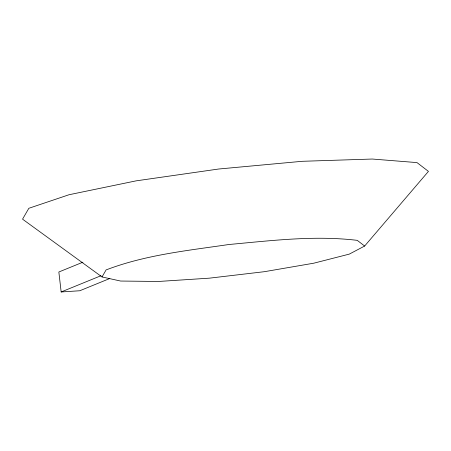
<?xml version="1.0" encoding="UTF-8"?>
<svg xmlns="http://www.w3.org/2000/svg" width="451" height="451" viewBox="0 0 451 451"><rect width="100%" height="100%" fill="white"/><g stroke="black" fill="none" stroke-linecap="round" stroke-linejoin="round"><path stroke-width="0.68" d="M102.033 276.953L106.098 269.918C145.357 254.86 187.565 250.593 228.877 244.51C271.485 240.614 314.499 235.242 357.237 240.349L364.645 246.037L428.45 171.386L416.995 162.597L372.317 159.034L302.142 161.306L218.6 169.024L136.14 180.851L69.014 194.742L28.836 208.294L22.55 219.169L102.033 276.953L120.597 281.041L158.583 281.463L209.422 278.16L264.32 271.699L313.795 263.192L349.283 254.116L364.645 246.037M82.933 262.178L58.85 271.998L61.161 291.966L79.782 290.754L109.79 278.515M61.161 291.966L100.956 275.736"/></g></svg>
